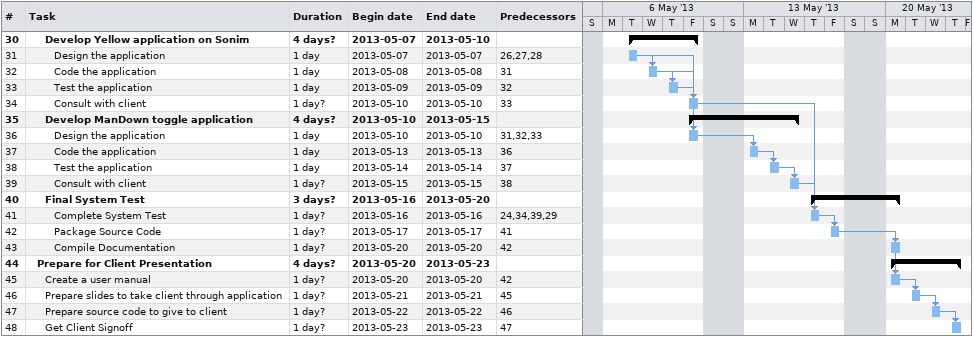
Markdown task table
| ID | Level | Task | Duration | Start | Finish | Predecessors |
|---|---|---|---|---|---|---|
| 30 | 3 | **Develop Yellow application on Sonim** | 4d? | 2013-05-07 | 2013-05-10 |  |
| 31 | 4 | Design the application | 1d | 2013-05-07 | 2013-05-07 | 26, 27, 28 |
| 32 | 4 | Code the application | 1d | 2013-05-08 | 2013-05-08 | 31 |
| 33 | 4 | Test the application | 1d | 2013-05-09 | 2013-05-09 | 32 |
| 34 | 4 | Consult with client | 1d? | 2013-05-10 | 2013-05-10 | 33 |
| 35 | 3 | **Develop ManDown toggle application** | 4d? | 2013-05-10 | 2013-05-15 |  |
| 36 | 4 | Design the application | 1d | 2013-05-10 | 2013-05-10 | 31, 32, 33 |
| 37 | 4 | Code the application | 1d | 2013-05-13 | 2013-05-13 | 36 |
| 38 | 4 | Test the application | 1d | 2013-05-14 | 2013-05-14 | 37 |
| 39 | 4 | Consult with client | 1d? | 2013-05-15 | 2013-05-15 | 38 |
| 40 | 3 | **Final System Test** | 3d? | 2013-05-16 | 2013-05-20 |  |
| 41 | 4 | Complete System Test | 1d? | 2013-05-16 | 2013-05-16 | 24, 34, 39, 29 |
| 42 | 4 | Package Source Code | 1d? | 2013-05-17 | 2013-05-17 | 41 |
| 43 | 4 | Compile Documentation | 1d? | 2013-05-20 | 2013-05-20 | 42 |
| 44 | 2 | **Prepare for Client Presentation** | 4d? | 2013-05-20 | 2013-05-23 |  |
| 45 | 3 | Create a user manual | 1d? | 2013-05-20 | 2013-05-20 | 42 |
| 46 | 3 | Prepare slides to take client through application | 1d? | 2013-05-21 | 2013-05-21 | 45 |
| 47 | 3 | Prepare source code to give to client | 1d? | 2013-05-22 | 2013-05-22 | 46 |
| 48 | 3 | Get Client Signoff | 1d? | 2013-05-23 | 2013-05-23 | 47 |
